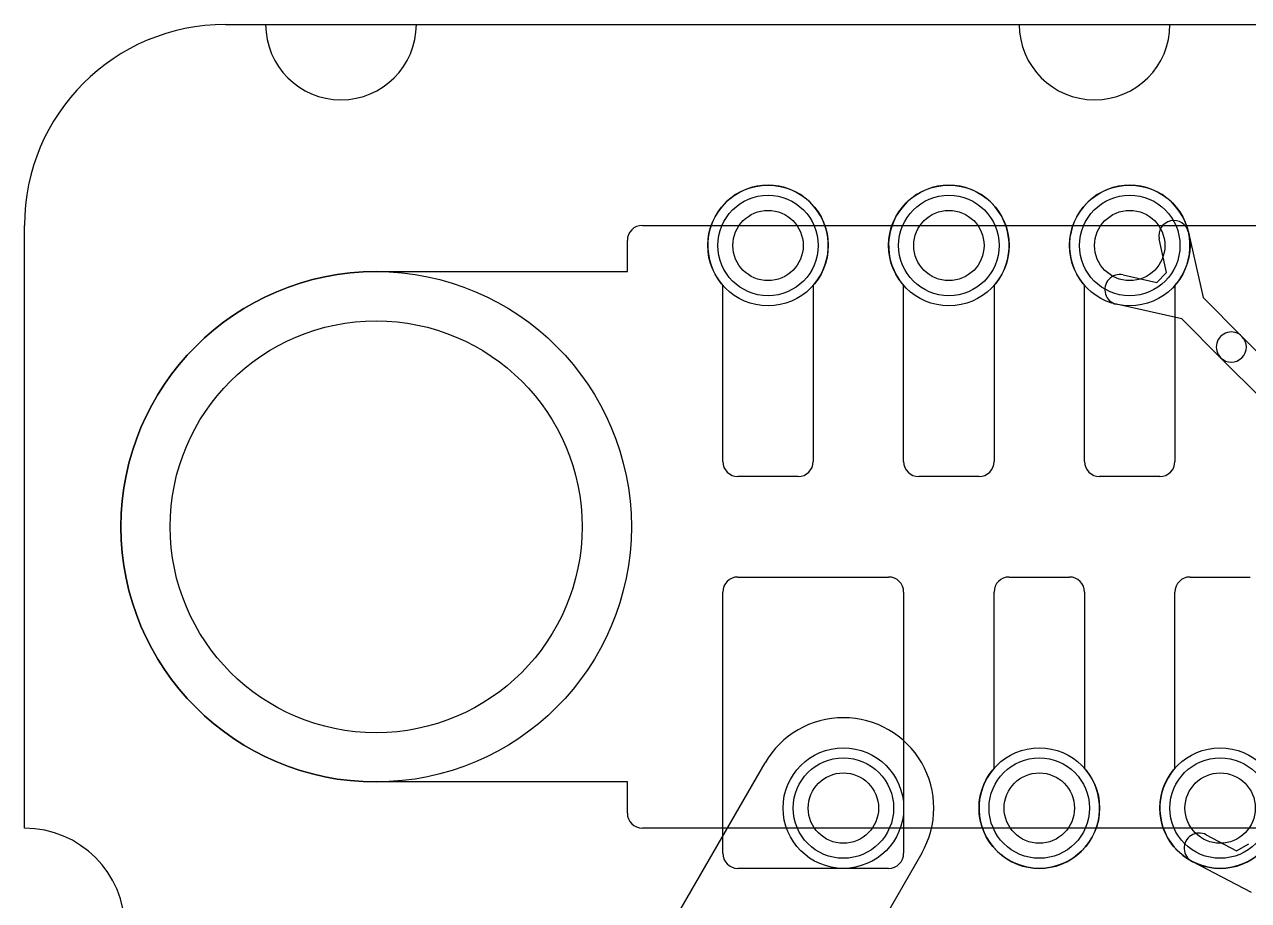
# Model space of a CAD drawing. Extents: x 0 to 23.1, y -0.5 to 20.
# Drawn here: x 1.3 to 7.39, y 15.64 to 20 of the extents above; entities that cross this region are included whole.
import ezdxf

# ---------------------------------------------------------------- set-up
doc = ezdxf.new("R2010")
doc.units = 0
for name, color, linetype in [('Hole', 1, 'CONTINUOUS'), ('L1', 3, 'CONTINUOUS'), ('L3', 3, 'CONTINUOUS'), ('L4', 3, 'CONTINUOUS'), ('Outline', 7, 'CONTINUOUS'), ('PartsArea-A', 111, 'CONTINUOUS'), ('PartsArea-B', 111, 'CONTINUOUS'), ('Resist-A', 2, 'CONTINUOUS'), ('Resist-B', 2, 'CONTINUOUS')]:
    doc.layers.add(name, color=color, linetype=linetype)

msp = doc.modelspace()

# ---------------------------------------------------------------- linework, layer by layer
at = {"layer": 'Hole'}
for centre, radius in [((5, 18.9), 0.175), ((5.9, 18.9), 0.175), ((6.8, 18.9), 0.175), ((3.05, 17.5), 1.025), ((5.375, 16.1), 0.175), ((6.35, 16.1), 0.175), ((7.25, 16.1), 0.175)]:
    msp.add_circle(centre, radius, dxfattribs=at)
at = {"layer": 'L1'}
for p, q in [((4.775, 17.825), (4.775, 18.70157)), ((5.225, 18.70157), (5.225, 17.825)), ((5.675, 17.825), (5.675, 18.70157)), ((6.125, 18.70157), (6.125, 17.825)), ((6.575, 17.825), (6.575, 18.70157)), ((7.025, 18.70157), (7.025, 17.825)), ((5.15, 17.75), (4.85, 17.75)), ((6.05, 17.75), (5.75, 17.75)), ((6.95, 17.75), (6.65, 17.75)), ((4.85, 17.25), (5.6, 17.25)), ((6.2, 17.25), (6.5, 17.25)), ((7.1, 17.25), (7.4, 17.25)), ((4.775, 15.875), (4.775, 17.175)), ((5.675, 17.175), (5.675, 15.875)), ((6.125, 16.29843), (6.125, 17.175)), ((6.575, 17.175), (6.575, 16.29843)), ((7.025, 16.29843), (7.025, 17.175)), ((7.18049, 15.96708), (7.33201, 15.88784)), ((7.33201, 15.88784), (7.39273, 15.9229)), ((5.6, 15.8), (4.85, 15.8)), ((7.40593, 15.6799), (7.11097, 15.83416))]:
    msp.add_line(p, q, dxfattribs=at)
for centre in [(5, 18.9), (5.9, 18.9), (6.8, 18.9), (5.375, 16.1), (6.35, 16.1), (7.25, 16.1)]:
    msp.add_circle(centre, 0.3, dxfattribs=at)
for centre, radius, start, end in [((5, 18.9), 0.3, -41.409429, -138.590571), ((5.9, 18.9), 0.3, -41.409429, -138.590571), ((6.8, 18.9), 0.3, -41.409429, -138.590571), ((4.85, 17.825), 0.075, 180, -90), ((5.15, 17.825), 0.075, -90, 0), ((5.75, 17.825), 0.075, 180, -90), ((6.05, 17.825), 0.075, -90, 0), ((6.65, 17.825), 0.075, 180, -90), ((6.95, 17.825), 0.075, -90, 0), ((4.85, 17.175), 0.075, 90, 180), ((5.6, 17.175), 0.075, 0, 90), ((6.2, 17.175), 0.075, 90, 180), ((6.5, 17.175), 0.075, 0, 90), ((7.1, 17.175), 0.075, 90, 180), ((6.35, 16.1), 0.3, 138.590571, 41.409429), ((7.25, 16.1), 0.3, 138.590571, 41.409429), ((7.14573, 15.90062), 0.075, 62.389472, -117.609173), ((4.85, 15.875), 0.075, 180, -90), ((5.6, 15.875), 0.075, -90, 0)]:
    msp.add_arc(centre, radius, start, end, dxfattribs=at)
at = {"layer": 'L3'}
for p, q in [((7.09277, 18.96547), (7.16541, 18.64065)), ((6.9837, 18.76589), (6.94639, 18.93273)), ((6.93413, 18.71629), (6.9837, 18.76589)), ((6.76726, 18.75361), (6.93413, 18.71629)), ((7.16541, 18.64065), (7.35852, 18.44753)), ((7.05935, 18.53458), (6.73452, 18.60723)), ((7.25246, 18.34147), (7.05935, 18.53458)), ((7.35852, 18.44753), (7.56704, 18.23902)), ((7.46098, 18.13295), (7.25246, 18.34147)), ((4.51125, 15.50394), (4.98529, 16.325)), ((5.76471, 15.875), (5.29067, 15.05394))]:
    msp.add_line(p, q, dxfattribs=at)
for centre in [(6.8, 18.9), (5.375, 16.1)]:
    msp.add_circle(centre, 0.3, dxfattribs=at)
for centre, radius, start, end in [((7.01958, 18.9491), 0.075, 12.607528, -167.394962), ((6.75089, 18.68042), 0.075, 77.392472, -102.606615), ((7.30549, 18.3945), 0.075, 45, -134.998626), ((7.30549, 18.3945), 0.075, -135, 44.999433), ((5.375, 16.1), 0.45, -30.000091, 149.999959)]:
    msp.add_arc(centre, radius, start, end, dxfattribs=at)
at = {"layer": 'L4'}
for p, q in [((4.775, 17.825), (4.775, 18.70157)), ((5.225, 18.70157), (5.225, 17.825)), ((5.675, 17.825), (5.675, 18.70157)), ((6.125, 18.70157), (6.125, 17.825)), ((6.575, 17.825), (6.575, 18.70157)), ((7.025, 18.70157), (7.025, 17.825)), ((5.15, 17.75), (4.85, 17.75)), ((6.05, 17.75), (5.75, 17.75)), ((6.95, 17.75), (6.65, 17.75)), ((4.85, 17.25), (5.6, 17.25)), ((6.2, 17.25), (6.5, 17.25)), ((7.1, 17.25), (7.4, 17.25)), ((4.775, 15.875), (4.775, 17.175)), ((5.675, 17.175), (5.675, 15.875)), ((6.125, 16.29843), (6.125, 17.175)), ((6.575, 17.175), (6.575, 16.29843)), ((7.025, 16.29843), (7.025, 17.175)), ((5.6, 15.8), (4.85, 15.8))]:
    msp.add_line(p, q, dxfattribs=at)
for centre in [(5, 18.9), (5.9, 18.9), (6.8, 18.9), (5.375, 16.1), (6.35, 16.1), (7.25, 16.1)]:
    msp.add_circle(centre, 0.3, dxfattribs=at)
for centre, radius, start, end in [((5, 18.9), 0.3, -41.409429, -138.590571), ((5.9, 18.9), 0.3, -41.409429, -138.590571), ((6.8, 18.9), 0.3, -41.409429, -138.590571), ((4.85, 17.825), 0.075, 180, -90), ((5.15, 17.825), 0.075, -90, 0), ((5.75, 17.825), 0.075, 180, -90), ((6.05, 17.825), 0.075, -90, 0), ((6.65, 17.825), 0.075, 180, -90), ((6.95, 17.825), 0.075, -90, 0), ((4.85, 17.175), 0.075, 90, 180), ((5.6, 17.175), 0.075, 0, 90), ((6.2, 17.175), 0.075, 90, 180), ((6.5, 17.175), 0.075, 0, 90), ((7.1, 17.175), 0.075, 90, 180), ((6.35, 16.1), 0.3, 138.590571, 41.409429), ((7.25, 16.1), 0.3, 138.590571, 41.409429), ((4.85, 15.875), 0.075, 180, -90), ((5.6, 15.875), 0.075, -90, 0)]:
    msp.add_arc(centre, radius, start, end, dxfattribs=at)
at = {"layer": 'Outline'}
for p, q in [((2.3, 20), (2.5, 20)), ((3.25, 20), (6.25, 20)), ((7, 20), (15.6, 20)), ((1.3, 16), (1.3, 19))]:
    msp.add_line(p, q, dxfattribs=at)
for centre, radius, start, end in [((2.3, 19), 1, 90, 180), ((2.875, 20), 0.375, 180, 0), ((6.625, 20), 0.375, 180, 0), ((1.3, 15.5), 0.5, -90, 90)]:
    msp.add_arc(centre, radius, start, end, dxfattribs=at)
at = {"layer": 'PartsArea-A'}
for p, q in [((2.3, 20), (20.3, 20)), ((1.3, 16), (1.3, 19))]:
    msp.add_line(p, q, dxfattribs=at)
for centre, radius, start, end in [((2.3, 19), 1, 90, 180), ((1.3, 15.5), 0.5, -90, 90)]:
    msp.add_arc(centre, radius, start, end, dxfattribs=at)
at = {"layer": 'PartsArea-B'}
for p, q in [((2.3, 20), (20.3, 20)), ((1.3, 16), (1.3, 19))]:
    msp.add_line(p, q, dxfattribs=at)
for centre, radius, start, end in [((2.3, 19), 1, 90, 180), ((1.3, 15.5), 0.5, -90, 90)]:
    msp.add_arc(centre, radius, start, end, dxfattribs=at)
at = {"layer": 'Resist-A'}
for p, q in [((4.375, 19), (18.225, 19)), ((4.3, 18.77), (4.3, 18.925)), ((3.05, 18.77), (4.3, 18.77)), ((4.3, 16.23), (3.05, 16.23)), ((4.3, 16.075), (4.3, 16.23)), ((18.225, 16), (4.375, 16))]:
    msp.add_line(p, q, dxfattribs=at)
for centre, radius in [((5, 18.9), 0.25), ((5.9, 18.9), 0.25), ((6.8, 18.9), 0.25), ((3.05, 17.5), 1.27), ((5.375, 16.1), 0.25), ((6.35, 16.1), 0.25), ((7.25, 16.1), 0.25)]:
    msp.add_circle(centre, radius, dxfattribs=at)
for centre, radius, start, end in [((4.375, 18.925), 0.075, 90, 180), ((3.05, 17.5), 1.27, 90, -90), ((4.375, 16.075), 0.075, 180, -90)]:
    msp.add_arc(centre, radius, start, end, dxfattribs=at)
at = {"layer": 'Resist-B'}
for p, q in [((4.375, 19), (18.225, 19)), ((4.3, 18.77), (4.3, 18.925)), ((3.05, 18.77), (4.3, 18.77)), ((4.3, 16.23), (3.05, 16.23)), ((4.3, 16.075), (4.3, 16.23)), ((18.225, 16), (4.375, 16))]:
    msp.add_line(p, q, dxfattribs=at)
for centre, radius in [((5, 18.9), 0.25), ((5.9, 18.9), 0.25), ((6.8, 18.9), 0.25), ((3.05, 17.5), 1.27), ((5.375, 16.1), 0.25), ((6.35, 16.1), 0.25), ((7.25, 16.1), 0.25)]:
    msp.add_circle(centre, radius, dxfattribs=at)
for centre, radius, start, end in [((4.375, 18.925), 0.075, 90, 180), ((3.05, 17.5), 1.27, 90, -90), ((4.375, 16.075), 0.075, 180, -90)]:
    msp.add_arc(centre, radius, start, end, dxfattribs=at)

doc.saveas('drawing.dxf')
